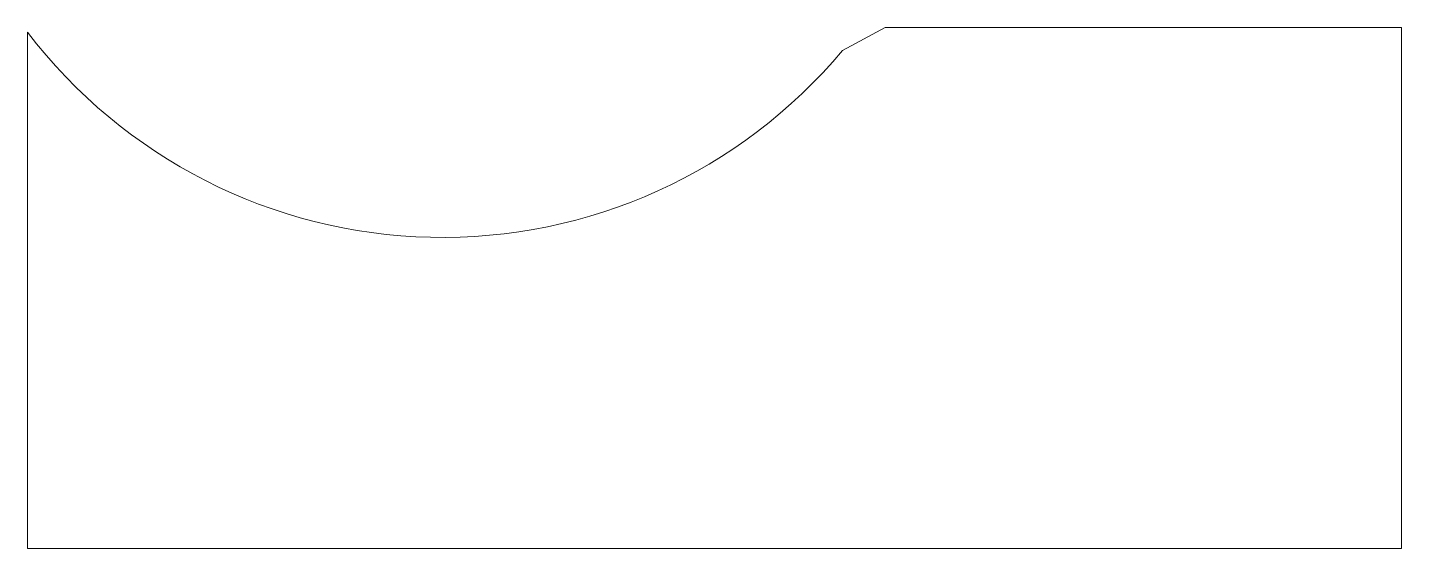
# Model space of a CAD drawing. Header units: millimetres. Extents: x -469 to 124, y 9 to 234.
import ezdxf

# ---------------------------------------------------------------- set-up
doc = ezdxf.new("R2010")
doc.units = ezdxf.units.MM
doc.linetypes.add('K5LT32768', pattern=[0])

msp = doc.modelspace()

# ---------------------------------------------------------------- linework, layer by layer
at = {"color": 7, "linetype": 'K5LT32768', "lineweight": 15}
for p, q in [((-468.85, 232), (-468.85, 9)), ((-117.21, 224.04), (-98.75, 234)), ((124, 234), (-98.75, 234)), ((124, 9), (124, 234)), ((124, 9), (-468.85, 9))]:
    msp.add_line(p, q, dxfattribs=at)
msp.add_arc((-289.85, 368.33), 225, 217.29224, 320.11274, dxfattribs=at)

doc.saveas('drawing.dxf')
